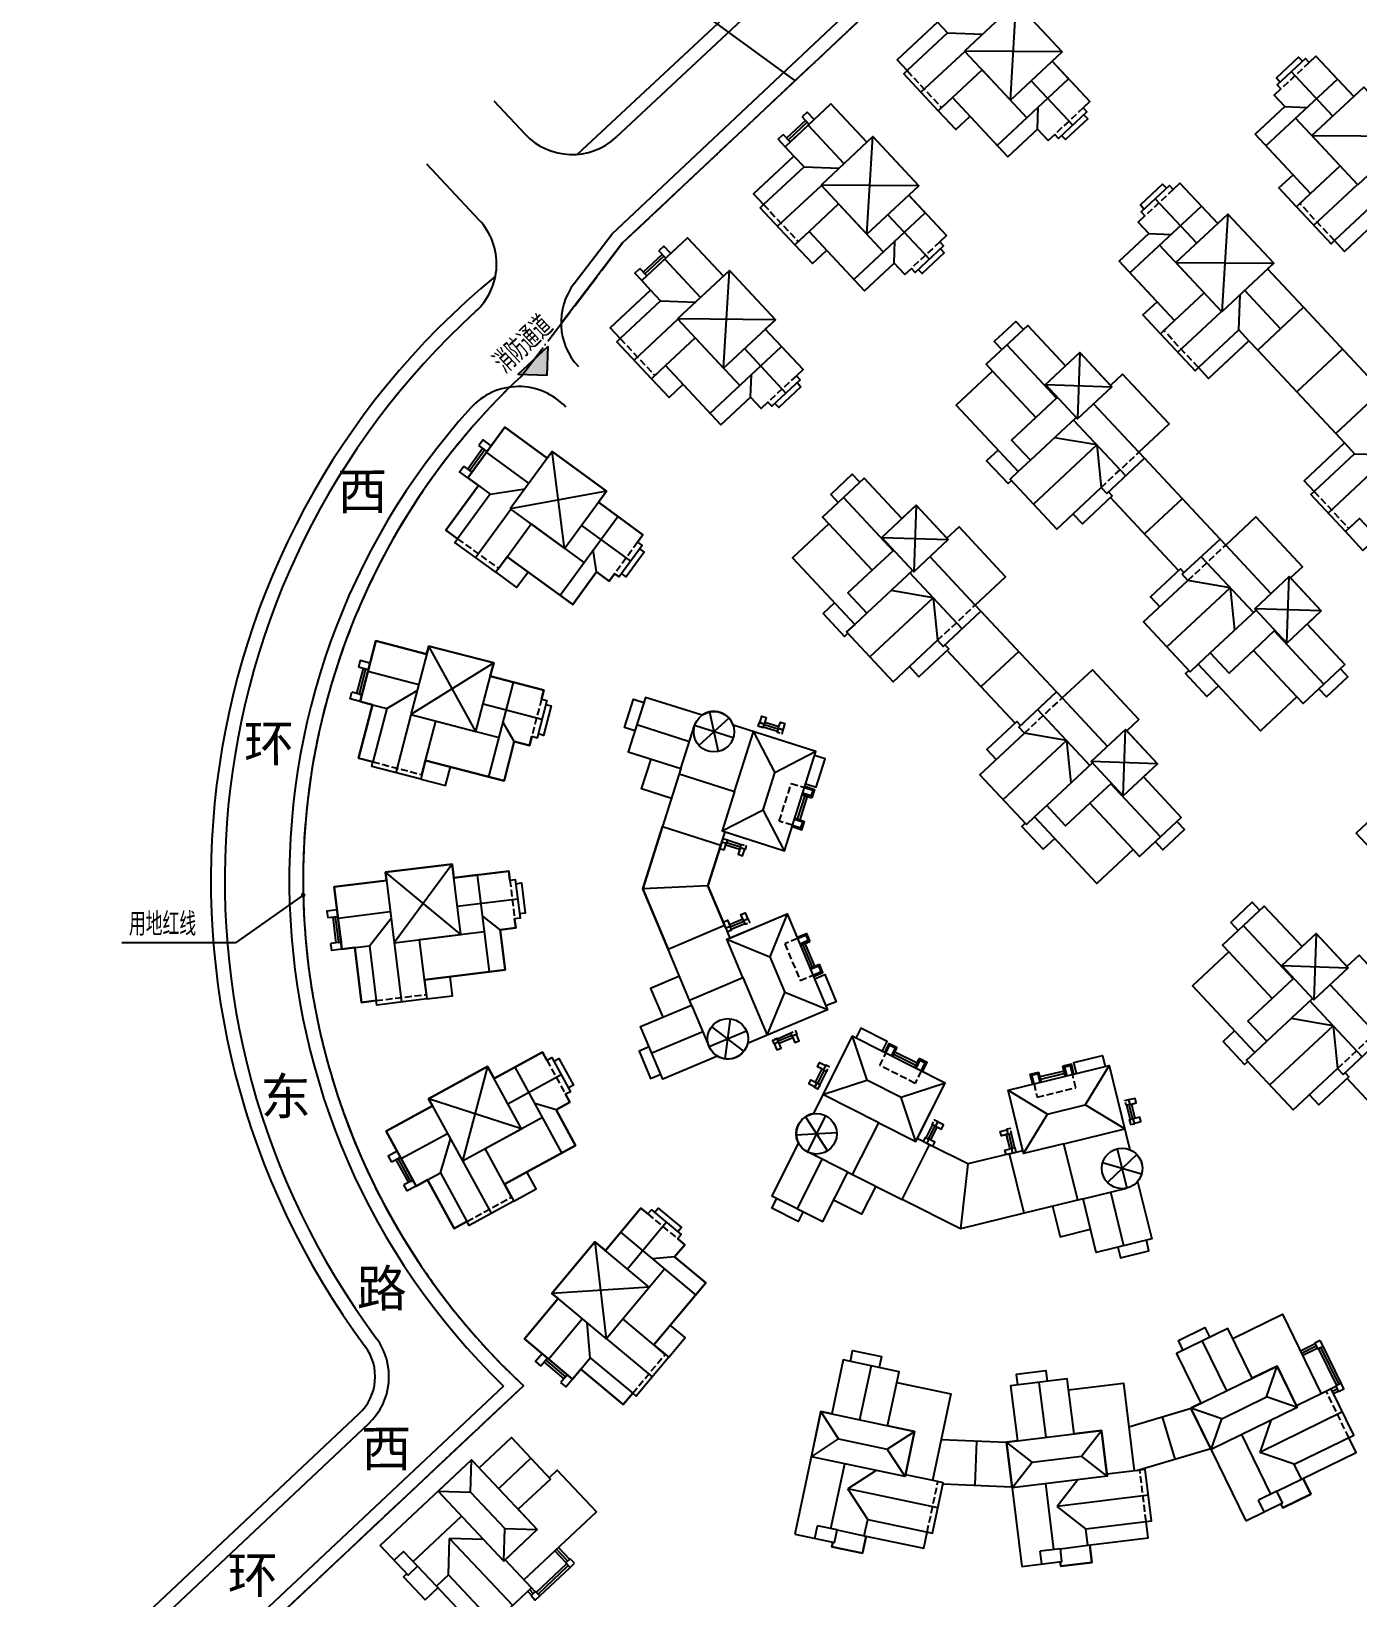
# Model space of a CAD drawing. Extents: x -34815 to 81416, y -425322 to 67478.
# Drawn here: x 1363 to 3148, y -53547 to -51439 of the extents above; entities that cross this region are included whole.
import ezdxf

# ---------------------------------------------------------------- set-up
doc = ezdxf.new("R2010")
doc.units = 0
doc.header["$LTSCALE"] = 1000
doc.header["$MEASUREMENT"] = 0
doc.linetypes.add('DASH', pattern=[0.35, 0.25, -0.1])
doc.linetypes.add('DOTE', pattern=[2.42, 2, -0.2, 0.02, -0.2])
doc.layers.add('WALL', color=2, linetype='Continuous', lineweight=25)
doc.layers.add('坯担层', color=7, linetype='Continuous')
doc.styles.add('_TCH_DIM', font='SIMPLEX', dxfattribs={"bigfont": 'GBCBIG'})
doc.styles.add('宋体', font='', dxfattribs={"width": 0.666667})
doc.styles.get('宋体').set_extended_font_data('SimSun')

# ---------------------------------------------------------------- blocks, each defined once
blk = doc.blocks.new('jhjuuoiuo')
at = {"linetype": 'Continuous'}
blk.add_hatch(color=9, dxfattribs=at).paths.add_polyline_path([(284942, 468445), (281762, 468553), (285050, 471625)])
at = {"color": 9, "linetype": 'Continuous'}
for p, q in [((292428, 494316), (363307, 560537)), ((291992, 483838), (368067, 555407)), ((369120, 554327), (293119, 482833)), ((288240, 492456), (311620, 514300)), ((311771, 500517), (302437, 507297)), ((279167, 498256), (282534, 494653)), ((271860, 491430), (277565, 485324)), ((287872, 478428), (291992, 483838)), ((293119, 482833), (286442, 474077)), ((281762, 468553), (285050, 471625)), ((284942, 468445), (285050, 471625)), ((284942, 468445), (281762, 468553)), ((258461, 412042), (251125, 406834)), ((251125, 406834), (238761, 406834)), ((280205, 358737), (186885, 271013)), ((282367, 358774), (190174, 272057)), ((164555, 261687), (264540, 355743)), ((164271, 259360), (265568, 354650))]:
    blk.add_line(p, q, dxfattribs=at)
at = {"color": 1, "linetype": 'DOTE', "ltscale": 2}
for p, q in [((293119, 482833), (369120, 554327)), ((282064, 468314), (293119, 482833)), ((179160, 261687), (282367, 358774))]:
    blk.add_line(p, q, dxfattribs=at)
at = {"color": 9, "linetype": 'Continuous'}
for centre, radius, start, end in [((287649, 499431), 7000, 223.05418, 313.05417), ((272450, 480545), 7000, 312.37273, 43.05418), ((333443, 413686), 85000, 129.54374, 216.58302), ((293441, 474187), 7000, 142.71232, 223.05417), ((333443, 413686), 83500, 132.37273, 216.58302), ((333431, 413690), 74988, 134.50457, 227.08205), ((281839, 460239), 7000, 43.05417, 137.9494), ((333458, 413679), 76515, 137.9494, 225.89447), ((258461, 412042), 150, 35.37446, 215.37446), ((258461, 412042), 150, 215.37446, 35.37446), ((332916, 413273), 74339, 199.74021, 209.08377), ((260772, 359749), 7000, 313.25, 36.58302), ((260772, 359749), 5500, 313.25, 36.58302)]:
    blk.add_arc(centre, radius, start, end, dxfattribs=at)
at = {"color": 1, "linetype": 'DOTE', "ltscale": 2}
for centre, radius, start, end in [((333308, 413789), 74826, 133.22232, 156.73276), ((333031, 413772), 74579, 156.63627, 180.31177), ((332645, 413560), 74192, 180.15001, 197.61149), ((328612, 411871), 69838, 197.29172, 203.83922), ((333289, 413571), 74804, 203.58197, 227.09894)]:
    blk.add_arc(centre, radius, start, end, dxfattribs=at)
at = {"layer": 'WALL', "color": 5}
for p, q in [((313366, 495709), (311320, 493797)), ((313366, 495709), (312609, 496520)), ((311320, 493797), (310563, 494608)), ((297802, 481167), (297045, 481978)), ((295756, 479256), (294999, 480067)), ((297802, 481167), (295756, 479256)), ((278433, 460205), (277537, 460860)), ((278433, 460205), (276781, 457944)), ((276781, 457944), (275885, 458599)), ((265518, 436492), (264444, 436771)), ((265518, 436492), (264813, 433782)), ((264813, 433782), (263739, 434061)), ((309921, 429786), (308397, 430271)), ((310003, 430043), (308478, 430528)), ((310085, 430300), (308560, 430786)), ((310027, 430119), (310249, 430815)), ((307344, 429767), (309650, 425307)), ((314109, 427613), (309650, 425307)), ((312623, 422944), (313681, 422607)), ((303916, 418999), (308376, 421305)), ((310682, 416845), (308376, 421305)), ((311804, 420371), (312862, 420034)), ((297458, 419481), (295304, 412716)), ((303795, 417464), (302385, 413035)), ((305844, 416979), (304320, 417464)), ((305926, 417236), (304402, 417722)), ((306008, 417494), (304483, 417979)), ((305902, 417160), (305681, 416464)), ((302385, 413035), (295304, 412716)), ((295304, 412716), (298058, 406172)), ((302385, 413035), (304187, 408751)), ((306259, 409242), (305976, 409915)), ((310991, 409985), (309095, 405337)), ((262230, 409691), (261129, 409555)), ((262230, 409691), (262572, 406912)), ((306185, 409417), (304710, 408797)), ((306290, 409169), (304815, 408548)), ((306394, 408920), (304920, 408299)), ((262572, 406912), (261470, 406776)), ((304446, 407232), (309095, 405337)), ((312426, 406575), (313449, 407005)), ((313473, 404086), (314496, 404517)), ((308828, 396816), (310724, 401465)), ((315373, 399570), (310724, 401465)), ((311397, 397029), (309922, 396409)), ((311501, 396780), (310027, 396160)), ((311606, 396531), (310131, 395911)), ((311533, 396707), (311816, 396034)), ((318043, 396711), (319619, 391945)), ((322420, 394509), (322919, 395501)), ((314756, 393160), (314037, 391731)), ((314926, 393074), (314274, 393403)), ((314997, 393038), (314278, 391609)), ((315239, 392917), (314519, 391488)), ((324832, 393296), (325331, 394287)), ((338554, 391739), (338290, 392817)), ((341177, 392382), (340913, 393460)), ((345936, 393548), (343333, 389255)), ((314852, 390369), (319619, 391945)), ((328138, 391633), (323371, 390057)), ((324946, 385290), (323371, 390057)), ((334961, 390859), (339253, 388255)), ((348160, 389305), (348869, 389479)), ((336650, 383963), (339253, 388255)), ((347626, 386652), (343333, 389255)), ((347820, 389222), (348200, 387668)), ((348082, 389286), (348463, 387732)), ((348344, 389350), (348725, 387796)), ((326762, 387119), (326043, 385690)), ((327003, 386998), (326284, 385569)), ((327245, 386876), (326526, 385447)), ((327075, 386962), (327727, 386634)), ((334950, 386069), (334241, 385895)), ((334766, 386023), (335146, 384469)), ((335028, 386088), (335409, 384534)), ((335290, 386152), (335671, 384598)), ((269032, 383559), (268057, 383028)), ((269032, 383559), (270372, 381101)), ((270372, 381101), (269397, 380570)), ((368290, 363299), (366700, 362522)), ((368408, 363057), (366818, 362279)), ((368527, 362814), (366937, 362037)), ((370638, 358793), (368659, 362840)), ((370880, 358911), (368902, 362958)), ((371123, 359030), (369144, 363077)), ((284968, 361762), (284257, 360909)), ((284968, 361762), (287118, 359968)), ((287118, 359968), (286407, 359116)), ((370547, 358682), (370035, 358431)), ((370158, 358180), (370670, 358430)), ((370277, 357937), (370789, 358187)), ((370547, 358682), (370789, 358187)), ((274231, 338223), (274352, 342181)), ((274352, 342181), (281204, 334898)), ((278027, 342069), (274352, 342181)), ((286985, 339553), (285772, 340843)), ((287181, 339738), (285968, 341028)), ((287378, 339923), (286165, 341213)), ((283767, 336348), (287048, 339435)), ((283952, 336151), (287233, 339238)), ((284137, 335955), (287418, 339041)), ((283634, 336401), (283244, 336817)), ((282843, 336440), (283234, 336025)), ((283040, 336625), (283430, 336210)), ((283634, 336401), (283234, 336025))]:
    blk.add_line(p, q, dxfattribs=at)
for points in [[(343115, 497500), (343838, 498175), (339742, 502560), (340838, 503584), (335854, 508918), (335197, 508304), (331305, 512469), (326336, 507826), (327292, 506803), (322908, 502707), (324000, 501538)], [(324000, 501538), (322908, 502707), (327292, 506803), (326336, 507826), (331305, 512469), (335197, 508304), (335854, 508918), (340838, 503584), (339742, 502560), (343838, 498175), (343115, 497500), (343524, 497061), (340441, 494180), (340031, 494619), (339308, 493943), (338147, 495185), (334932, 492181), (328924, 498611), (327390, 497178), (323635, 501197), (324000, 501538)], [(341517, 500660), (339742, 502560), (340838, 503584), (335854, 508918), (335197, 508304), (331305, 512469), (326336, 507826)], [(335211, 498327), (335854, 508918)], [(327292, 506803), (328385, 505634), (324000, 501538)], [(328385, 505634), (332201, 505504)], [(325512, 499187), (330262, 503625)], [(340838, 503584), (330228, 503661)], [(370388, 483088), (371480, 481919), (375864, 486015), (376820, 484992), (381789, 489634), (377898, 493799), (378555, 494414), (373572, 499748), (372476, 498724), (368379, 503108), (367656, 502432), (367246, 502871), (364163, 499990), (364572, 499551), (363849, 498875), (365010, 497633), (361794, 494629), (367802, 488199), (366268, 486765), (370022, 482746), (370388, 483088)], [(366910, 502556), (366494, 503002), (364082, 500749), (364499, 500304)], [(367656, 502432), (368379, 503108), (372476, 498724), (373572, 499748), (378555, 494414), (377898, 493799), (381789, 489634), (376820, 484992), (375864, 486015), (371480, 481919), (370388, 483088)], [(328924, 498611), (332139, 501615), (336986, 496427)], [(333771, 493423), (341517, 500660)], [(337477, 500443), (341982, 495621)], [(362955, 493387), (370701, 500624)], [(370210, 496607), (365705, 501430)], [(370701, 500624), (372476, 498724), (373572, 499748), (378555, 494414), (377898, 493799), (381789, 489634), (376820, 484992)], [(327755, 497519), (328924, 498611), (334932, 492181), (338147, 495185), (339308, 493943), (340031, 494619)], [(366633, 487107), (367802, 488199), (361794, 494629), (365010, 497633), (363849, 498875), (364572, 499551)], [(327550, 482958), (328274, 483634), (324178, 488018), (325274, 489042), (320290, 494377), (319633, 493762), (315741, 497927), (310772, 493285), (311728, 492262), (307344, 488166), (308436, 486997)], [(308436, 486997), (307344, 488166), (311728, 492262), (310772, 493285), (315741, 497927), (319633, 493762), (320290, 494377), (325274, 489042), (324178, 488018), (328274, 483634), (327550, 482958), (327960, 482520), (324876, 479639), (324467, 480077), (323743, 479402), (322583, 480644), (319368, 477640), (313360, 484070), (311826, 482636), (308071, 486655), (308436, 486997)], [(325953, 486119), (324178, 488018), (325274, 489042), (320290, 494377), (319633, 493762), (315741, 497927), (310772, 493285)], [(313914, 496221), (313157, 497032), (312609, 496520)], [(327390, 497178), (329294, 495139), (330829, 496573)], [(338147, 495185), (338229, 497588)], [(343188, 496747), (343604, 496301), (341193, 494049), (340777, 494494)], [(365010, 497633), (367412, 497551)], [(312977, 496125), (310931, 494213)], [(313162, 495928), (311116, 494016), (311320, 493797)], [(313257, 495606), (317148, 491441)], [(367802, 488199), (371017, 491203), (366170, 496391)], [(310772, 493285), (310015, 494096), (310563, 494608)], [(319647, 483786), (320290, 494377)], [(367945, 494491), (378555, 494414)], [(311728, 492262), (312820, 491093), (308436, 486997)], [(312820, 491093), (316637, 490963)], [(366268, 486765), (364363, 488804), (365897, 490238)], [(309948, 484646), (314698, 489083)], [(325274, 489042), (314664, 489120)], [(355627, 469297), (356720, 468128), (361104, 472224), (362060, 471201), (367029, 475844), (363137, 480009), (363795, 480623), (358811, 485957), (357715, 484933), (353619, 489318), (352896, 488642), (352486, 489080), (349402, 486199), (349812, 485761), (349089, 485085), (350249, 483843), (347034, 480839), (353042, 474409), (351507, 472975), (355262, 468956), (355627, 469297)], [(352150, 488766), (351734, 489212), (349322, 486959), (349739, 486513)], [(352896, 488642), (353619, 489318), (357715, 484933), (358811, 485957), (363795, 480623), (363137, 480009), (367029, 475844), (362060, 471201), (361104, 472224), (356720, 468128), (355627, 469297)], [(368145, 484756), (372895, 489193)], [(313360, 484070), (316575, 487074), (321422, 481886)], [(348195, 479597), (355940, 486833)], [(355450, 482817), (350944, 487640)], [(355940, 486833), (357715, 484933), (358811, 485957), (363795, 480623), (363137, 480009), (367029, 475844), (362060, 471201)], [(375864, 486015), (374772, 487184), (370388, 483088)], [(318207, 478882), (325953, 486119)], [(321913, 485902), (326418, 481079)], [(351873, 473316), (353042, 474409), (347034, 480839), (350249, 483843), (349089, 485085), (349812, 485761)], [(358811, 485957), (358168, 475367)], [(311986, 468417), (312710, 469093), (308614, 473477), (309710, 474501), (304726, 479835), (304068, 479221), (300177, 483386), (295208, 478744), (296164, 477721), (291780, 473625), (292872, 472455)], [(292872, 472455), (291780, 473625), (296164, 477721), (295208, 478744), (300177, 483386), (304068, 479221), (304726, 479835), (309710, 474501), (308614, 473477), (312710, 469093), (311986, 468417), (312396, 467979), (309312, 465098), (308903, 465536), (308179, 464860), (307019, 466102), (303804, 463099), (297796, 469529), (296262, 468095), (292507, 472114), (292872, 472455)], [(310389, 471577), (308614, 473477), (309710, 474501), (304726, 479835), (304068, 479221), (300177, 483386), (295208, 478744)], [(312191, 482978), (313360, 484070), (319368, 477640), (322583, 480644), (323743, 479402), (324467, 480077)], [(322583, 480644), (322665, 483046)], [(350249, 483843), (352652, 483761)], [(297413, 481584), (295367, 479672)], [(297597, 481386), (295552, 479475), (295756, 479256)], [(298350, 481679), (297593, 482490), (297045, 481978)], [(311826, 482636), (313730, 480598), (315265, 482031)], [(327624, 482206), (328040, 481760), (325629, 479507), (325213, 479953)], [(353042, 474409), (356257, 477413), (351410, 482601)], [(295208, 478744), (294450, 479555), (294999, 480067)], [(297693, 481065), (301584, 476900)], [(304083, 469244), (304726, 479835)], [(353185, 480701), (363795, 480623)], [(296164, 477721), (297256, 476552), (292872, 472455)], [(297256, 476552), (301073, 476422)], [(351507, 472975), (349603, 475014), (351137, 476447)], [(360012, 473394), (360141, 477210)], [(364544, 473523), (360653, 477688)], [(294384, 470105), (299134, 474542)], [(309710, 474501), (299100, 474579)], [(353385, 470966), (358134, 475403)], [(367029, 475844), (375494, 466783)], [(335193, 457186), (340245, 451778), (345068, 456284), (345682, 455627), (349774, 459450), (349160, 460107), (352448, 463179), (347396, 468587), (346081, 467358), (342736, 470938), (341201, 469505), (337105, 473889), (332575, 469656), (333257, 468925), (329312, 465239), (336070, 458005), (335193, 457186), (340245, 451778)], [(336623, 473438), (335804, 474315), (333465, 472131), (334285, 471254)], [(361104, 472224), (360012, 473394), (355627, 469297)], [(297796, 469529), (301011, 472533), (305858, 467345)], [(302643, 464341), (310389, 471577)], [(306348, 471361), (310854, 466538)], [(334840, 471773), (340233, 466000)], [(362060, 471201), (370525, 462141)], [(371261, 471313), (366292, 466671)], [(296627, 468437), (297796, 469529), (303804, 463099), (307019, 466102), (308179, 464860), (308903, 465536)], [(342736, 470938), (342491, 463730)], [(296262, 468095), (298166, 466057), (299701, 467490)], [(307019, 466102), (307100, 468505)], [(312060, 467665), (312476, 467219), (310065, 464966), (309649, 465412)], [(333257, 468925), (337968, 463884), (335337, 461426), (337385, 459234), (336070, 458005)], [(337968, 463884), (340306, 466068)], [(339009, 467457), (346217, 467212)], [(387303, 451814), (388027, 452490), (383930, 456874), (385027, 457898), (380043, 463232), (379385, 462618), (375494, 466783), (370525, 462141), (371481, 461118), (367097, 457022), (368189, 455852)], [(368189, 455852), (367097, 457022), (371481, 461118), (370525, 462141), (375494, 466783), (379385, 462618), (380043, 463232), (385027, 457898), (383930, 456874), (388027, 452490), (387303, 451814), (387713, 451376), (384629, 448495), (384220, 448933), (383496, 448257), (382336, 449499), (379121, 446496), (373113, 452926), (371578, 451492), (367824, 455511), (368189, 455852)], [(385705, 454974), (383930, 456874), (385027, 457898), (380043, 463232), (379385, 462618), (375494, 466783), (370525, 462141)], [(349160, 460107), (344245, 465368)], [(294753, 450336), (295337, 451135), (290493, 454675), (291378, 455886), (285484, 460193), (284953, 459466), (280350, 462829), (276339, 457338), (277469, 456512), (273929, 451668), (275221, 450724)], [(275221, 450724), (273929, 451668), (277469, 456512), (276339, 457338), (280350, 462829), (284953, 459466), (285484, 460193), (291378, 455886), (290493, 454675), (295337, 451135), (294753, 450336), (295238, 449982), (292748, 446574), (292264, 446928), (291680, 446129), (290307, 447132), (287711, 443579), (280606, 448771), (279367, 447075), (274926, 450320), (275221, 450724)], [(292592, 453141), (290493, 454675), (291378, 455886), (285484, 460193), (284953, 459466), (280350, 462829), (276339, 457338)], [(337385, 459234), (342354, 463876)], [(347728, 457538), (342062, 463603)], [(278875, 460810), (277979, 461465), (277537, 460860)], [(337719, 454482), (344588, 460899)], [(344588, 460899), (340016, 461691)], [(344588, 460899), (345068, 456284)], [(371481, 461118), (372573, 459949), (368189, 455852)], [(277973, 460541), (276321, 458280)], [(278191, 460382), (276539, 458121), (276781, 457944)], [(278344, 460084), (282947, 456721)], [(286835, 449669), (285484, 460193)], [(333879, 460351), (332637, 459190), (334958, 456706), (335323, 457047)], [(357967, 450681), (349774, 459450)], [(372573, 459949), (376389, 459819)], [(276339, 457338), (275442, 457993), (275885, 458599)], [(318867, 456849), (318047, 457726), (315709, 455541), (316528, 454664)], [(369701, 453502), (374451, 457939)], [(277469, 456512), (278761, 455569), (275221, 450724)], [(278761, 455569), (282534, 456156)], [(291378, 455886), (280941, 453976)], [(317437, 440596), (322489, 435189), (327312, 439695), (327926, 439037), (332018, 442860), (331404, 443518), (334692, 446590), (329640, 451997), (328325, 450768), (324979, 454349), (323445, 452915), (319349, 457300), (314818, 453067), (315501, 452336), (311555, 448650), (318314, 441416), (317437, 440596), (322489, 435189)], [(345872, 455804), (346275, 455373), (343023, 452335), (342006, 453424)], [(317084, 455183), (322477, 449411)], [(324979, 454349), (324735, 447141)], [(353472, 447289), (346085, 455196)], [(353870, 455065), (349778, 451242)], [(277146, 448698), (280981, 453946)], [(286339, 444582), (292592, 453141)], [(315501, 452336), (320212, 447294), (317581, 444837), (319629, 442644), (318314, 441416)], [(354718, 436287), (349666, 441695), (354489, 446200), (353875, 446858), (357967, 450681), (358581, 450023), (361869, 453096), (366921, 447688), (365606, 446459), (368951, 442879), (367416, 441445), (371513, 437061), (366982, 432828), (366300, 433559), (362354, 429873), (355595, 437107), (354718, 436287), (349666, 441695)], [(371944, 451834), (373113, 452926), (379121, 446496), (382336, 449499), (383496, 448257), (384220, 448933)], [(280606, 448771), (283202, 452324), (288934, 448135)], [(288664, 452172), (293993, 448278)], [(321253, 450867), (328461, 450622)], [(371578, 451492), (373483, 449454), (375018, 450887)], [(290307, 447132), (289937, 449508)], [(294966, 449610), (295459, 449250), (293512, 446586), (293020, 446946)], [(320212, 447294), (322550, 449479)], [(358581, 450023), (363496, 444762)], [(279662, 447479), (280606, 448771), (287711, 443579), (290307, 447132), (291680, 446129), (292264, 446928)], [(319629, 442644), (324598, 447287)], [(331404, 443518), (326488, 448779)], [(354065, 447036), (353662, 447466), (350410, 444428), (351427, 443340)], [(355921, 448770), (361587, 442705)], [(279367, 447075), (281620, 445429), (282859, 447125)], [(329972, 440949), (324306, 447014)], [(359061, 445408), (354489, 446200)], [(365224, 439397), (365469, 446606)], [(319963, 437893), (326832, 444310)], [(326832, 444310), (322260, 445102)], [(326832, 444310), (327312, 439695)], [(352192, 438991), (359061, 445408)], [(359061, 445408), (359541, 440793)], [(316123, 443761), (314880, 442601), (317201, 440116), (317567, 440458)], [(340210, 434092), (332018, 442860)], [(356910, 438335), (361879, 442978)], [(368951, 442879), (361743, 443124)], [(361589, 438601), (363927, 440786)], [(369247, 434945), (363854, 440717)], [(284324, 433318), (284573, 434276), (278766, 435786), (279144, 437237), (272079, 439074), (271852, 438203), (266336, 439637), (264625, 433056), (265980, 432704), (264470, 426897), (266018, 426494)], [(266018, 426494), (264470, 426897), (265980, 432704), (264625, 433056), (266336, 439637), (271852, 438203), (272079, 439074), (279144, 437237), (278766, 435786), (284573, 434276), (284324, 433318), (284905, 433167), (283843, 429083), (283262, 429234), (283013, 428275), (281368, 428703), (280261, 424445), (271744, 426659), (271216, 424626), (265893, 426010), (266018, 426494)], [(281283, 435131), (278766, 435786), (279144, 437237), (272079, 439074), (271852, 438203), (266336, 439637), (264625, 433056)], [(277206, 429785), (272079, 439074)], [(328116, 439215), (328519, 438784), (325267, 435746), (324250, 436834)], [(265707, 437218), (264632, 437497), (264444, 436771)], [(279144, 437237), (270141, 431622)], [(335716, 430699), (328329, 438606)], [(336114, 438476), (332022, 434653)], [(366300, 433559), (361589, 438601), (358958, 436143), (356910, 438335), (355595, 437107)], [(264966, 436635), (264262, 433925)], [(265227, 436567), (264523, 433857), (264813, 433782)], [(265480, 436347), (270997, 434912)], [(336962, 419698), (331910, 425105), (336733, 429611), (336118, 430269), (340210, 434092), (340825, 433434), (344113, 436506), (349165, 431099), (347850, 429870), (351195, 426290), (349660, 424856), (353756, 420472), (349226, 416239), (348543, 416970), (344597, 413283), (337839, 420517), (336962, 419698), (331910, 425105)], [(357787, 434761), (356544, 433601), (354223, 436085), (354589, 436426)], [(371030, 436611), (371850, 435734), (369511, 433549), (368692, 434426)], [(264625, 433056), (263550, 433335), (263739, 434061)], [(267528, 432301), (270821, 434235)], [(278616, 424872), (281283, 435131)], [(265980, 432704), (267528, 432301), (266018, 426494)], [(277986, 432785), (284374, 431125)], [(284789, 432722), (285380, 432568), (284549, 429374), (283959, 429528)], [(338164, 432180), (343831, 426115)], [(340825, 433434), (345740, 428173)], [(268554, 425318), (270190, 431609)], [(271744, 426659), (272851, 430917), (279723, 429131)], [(281368, 428703), (280150, 430776)], [(336308, 430446), (335906, 430877), (332654, 427839), (333671, 426751)], [(271341, 425110), (271744, 426659), (280261, 424445), (281368, 428703), (283013, 428275), (283262, 429234)], [(334436, 422402), (341305, 428819)], [(341305, 428819), (336733, 429611)], [(341305, 428819), (341785, 424204)], [(347468, 422808), (347713, 430016)], [(378612, 410713), (383664, 405305), (388487, 409811), (389101, 409154), (393193, 412977), (392579, 413634), (395867, 416706), (390815, 422114), (389500, 420885), (386155, 424465), (384620, 423032), (380524, 427416), (375994, 423183), (376676, 422452), (372731, 418766), (379489, 411532), (378612, 410713), (383664, 405305)], [(271216, 424626), (273916, 423924), (274444, 425957)], [(339154, 421746), (344123, 426388)], [(351195, 426290), (343986, 426535)], [(312866, 423706), (313780, 423415), (313583, 422796), (312669, 423087)], [(312911, 423849), (313969, 423512), (313681, 422607)], [(343833, 422012), (346171, 424196)], [(351491, 418355), (346098, 424128)], [(312623, 422944), (312909, 422853), (312090, 420280), (311804, 420371)], [(313166, 422771), (312347, 420198)], [(348543, 416970), (343833, 422012), (341202, 419554), (339154, 421746), (337839, 420517)], [(311516, 419466), (312574, 419129), (312862, 420034)], [(311561, 419609), (312476, 419318), (312673, 419937), (311759, 420228)], [(298058, 406172), (295305, 412716), (297458, 419481)], [(340030, 418172), (338788, 417011), (336467, 419496), (336832, 419837)], [(353274, 420021), (354093, 419144), (351755, 416960), (350936, 417837)], [(304187, 408751), (302385, 413035), (303795, 417464)], [(277390, 414224), (274810, 413907), (274627, 415396), (267381, 414505), (267491, 413612), (261834, 412917), (262664, 406167)], [(280886, 413657), (280765, 414639), (274810, 413907), (274627, 415396), (267381, 414505), (267491, 413612), (261834, 412917), (262664, 406167), (264053, 406338), (264785, 400383), (266373, 400578)], [(266373, 400578), (264785, 400383), (264053, 406338), (262664, 406167), (261834, 412917), (267491, 413612), (267381, 414505), (274627, 415396), (274810, 413907), (280765, 414639), (280886, 413657), (281481, 413730), (281996, 409541), (281401, 409468), (281522, 408486), (279834, 408278), (280371, 403911), (271637, 402837), (271893, 400753), (266434, 400082), (266373, 400578)], [(274627, 415396), (268321, 406863)], [(275566, 407754), (267381, 414505)], [(278684, 403704), (277390, 414224)], [(281538, 413273), (282143, 413348), (282546, 410072), (281940, 409998)], [(275188, 410830), (281739, 411636)], [(302385, 413035), (295305, 412716)], [(262139, 410435), (261037, 410300), (261129, 409555)], [(262249, 409542), (267906, 410237)], [(360856, 394123), (365908, 388716), (370731, 393222), (371345, 392564), (375437, 396387), (374823, 397045), (378111, 400117), (373059, 405524), (371744, 404295), (368399, 407876), (366864, 406442), (362768, 410826), (358238, 406594), (358920, 405863), (354974, 402177), (361733, 394943), (360856, 394123), (365908, 388716)], [(362286, 410376), (361466, 411253), (359128, 409068), (359947, 408191)], [(261665, 409621), (262006, 406842)], [(261933, 409654), (262274, 406875), (262572, 406912)], [(265641, 406533), (267992, 409543)], [(271832, 401249), (271637, 402837), (280371, 403911), (279834, 408278), (281522, 408486), (281401, 409468)], [(279834, 408278), (277940, 409758)], [(360503, 408710), (365896, 402938)], [(262664, 406167), (261562, 406032), (261470, 406776)], [(264053, 406338), (265641, 406533), (266373, 400578)], [(269164, 400418), (268371, 406869)], [(271637, 402837), (271100, 407204), (278147, 408071)], [(312057, 407451), (313080, 407881), (313449, 407005)], [(312115, 407312), (313000, 407685), (313252, 407086), (312367, 406713)], [(313473, 404086), (313749, 404203), (312702, 406691), (312426, 406575)], [(313998, 404307), (312951, 406796)], [(368399, 407876), (368154, 400667)], [(358920, 405863), (363631, 400821), (361000, 398363), (363048, 396171), (361733, 394943)], [(271893, 400753), (274662, 401093), (274406, 403178)], [(313783, 403349), (314668, 403721), (314416, 404320), (313531, 403948)], [(313841, 403211), (314864, 403641), (314496, 404517)], [(364672, 404394), (371880, 404149)], [(363631, 400821), (365969, 403006)], [(374823, 397045), (369907, 402306)], [(363048, 396171), (368017, 400814)], [(373391, 394476), (367725, 400541)], [(370251, 397837), (365679, 398629)], [(359542, 397288), (358299, 396128), (360621, 393643), (360986, 393984)], [(363382, 391420), (370251, 397837)], [(370251, 397837), (370731, 393222)], [(284920, 394109), (284447, 394979), (279178, 392107), (278460, 393424), (272051, 389931), (272481, 389141), (267476, 386413), (270730, 380442), (271960, 381112), (274831, 375844), (276236, 376610)], [(276236, 376610), (274831, 375844), (271960, 381112), (270730, 380442), (267476, 386413), (272481, 389141), (272051, 389931), (278460, 393424), (279178, 392107), (284447, 394979), (284920, 394109), (285447, 394397), (287467, 390691), (286940, 390404), (287414, 389535), (285921, 388721), (288027, 384858), (280300, 380646), (281305, 378803), (276475, 376171), (276236, 376610)], [(321572, 394936), (322071, 395928), (322919, 395501)], [(321706, 394869), (322137, 395726), (322718, 395434), (322286, 394577)], [(322420, 394509), (322555, 394777), (324967, 393564), (324832, 393296)], [(322677, 395018), (325089, 393805)], [(281461, 393352), (279178, 392107), (278460, 393424), (272051, 389931), (272481, 389141), (267476, 386413), (270730, 380442)], [(278460, 393424), (275735, 383170)], [(286534, 384044), (281461, 393352)], [(285667, 393993), (286203, 394285), (287782, 391387), (287247, 391095)], [(325547, 392936), (325978, 393794), (325398, 394086), (324966, 393228)], [(325681, 392869), (326180, 393860), (325331, 394287)], [(337632, 391513), (337368, 392591), (338290, 392817)], [(341041, 392935), (338419, 392293)], [(342100, 392608), (341835, 393686), (340913, 393460)], [(341954, 392572), (341725, 393504), (341094, 393350), (341323, 392417)], [(280662, 389385), (286457, 392544)], [(337777, 391549), (337549, 392481), (338180, 392636), (338409, 391703)], [(341177, 392382), (341105, 392673), (338483, 392031), (338554, 391739)], [(371535, 392742), (371938, 392311), (368686, 389273), (367669, 390361)], [(379135, 384226), (371748, 392133)], [(282145, 386663), (272051, 389931)], [(281065, 379242), (280300, 380646), (288027, 384858), (285921, 388721), (287414, 389535), (286940, 390404)], [(280300, 380646), (278194, 384510), (284428, 387908)], [(285921, 388721), (283615, 389400)], [(269103, 383428), (274108, 386155)], [(273365, 381878), (274443, 385541)], [(335110, 383946), (330596, 382840), (326444, 384929)], [(268673, 384218), (267698, 383687), (268057, 383028)], [(268531, 383287), (269871, 380828)], [(268768, 383416), (270108, 380957), (270372, 381101)], [(278890, 377487), (275779, 383194)], [(330596, 382840), (329797, 375797)], [(271960, 381112), (273365, 381878), (276236, 376610)], [(281305, 378803), (283754, 380138), (282749, 381982)], [(270730, 380442), (269756, 379911), (269397, 380570)], [(295862, 377416), (295102, 378050), (291259, 373443), (290107, 374403), (285432, 368797), (286123, 368221), (282472, 363843), (287694, 359488), (288591, 360563), (293199, 356720), (294223, 357949)], [(294223, 357949), (293199, 356720), (288591, 360563), (287694, 359488), (282472, 363843), (286123, 368221), (285432, 368797), (290107, 374403), (291259, 373443), (295102, 378050), (295862, 377416), (296247, 377877), (299487, 375174), (299103, 374714), (299863, 374079), (298775, 372774), (302154, 369956), (296517, 363198), (298130, 361853), (294607, 357629), (294223, 357949)], [(296600, 377583), (296990, 378051), (299525, 375937), (299134, 375469)], [(336692, 377487), (329797, 375797), (323455, 378988)], [(293640, 371457), (297867, 376526)], [(292924, 375439), (291259, 373443), (290107, 374403), (285432, 368797), (286123, 368221), (282472, 363843), (287694, 359488)], [(290107, 374403), (291345, 363865)], [(301065, 368650), (292924, 375439)], [(297746, 362173), (296517, 363198), (302154, 369956), (298775, 372774), (299863, 374079), (299103, 374714)], [(298775, 372774), (296380, 372557)], [(296517, 363198), (293138, 366016), (297686, 371468)], [(296020, 369472), (285432, 368797)], [(285083, 361666), (288734, 366043)], [(359350, 363894), (364741, 366529), (368957, 357904)], [(289616, 361792), (289271, 365595)], [(298130, 361853), (299917, 363995), (298304, 365340)], [(360783, 344113), (364736, 346046), (364121, 347303), (366816, 348621), (366026, 350238), (372494, 353400), (370035, 358431), (369029, 357939), (366262, 356587), (364154, 360899), (361458, 359582), (358823, 364972), (353253, 362249), (355888, 356859), (354810, 356332), (360783, 344113)], [(353972, 362600), (353445, 363678), (356320, 365084), (356847, 364006)], [(284392, 362242), (283681, 361390), (284257, 360909)], [(296369, 359741), (291377, 363904)], [(317845, 361412), (318093, 362586), (321224, 361924), (320975, 360750)], [(356038, 363610), (358673, 358220)], [(284603, 361324), (286753, 359531)], [(284776, 361531), (286926, 359738), (287118, 359968)], [(288591, 360563), (289616, 361792), (294223, 357949)], [(311830, 342651), (316135, 341740), (316424, 343110), (319359, 342489), (319732, 344250), (326776, 342759), (327936, 348238), (326840, 348469), (323827, 349107), (324820, 353803), (321885, 354424), (323128, 360294), (317062, 361578), (315820, 355708), (314646, 355956), (311830, 342651)], [(320095, 360936), (318853, 355066)], [(366350, 356407), (363006, 357555), (364154, 360899)], [(287694, 359488), (286983, 358636), (286407, 359116)], [(322879, 359120), (328749, 357878), (326762, 348486)], [(336446, 339146), (340813, 339686), (340641, 341076), (343618, 341444), (343397, 343230), (350543, 344114), (349856, 349672), (348744, 349534), (345687, 349156), (345098, 353920), (342121, 353552), (341384, 359506), (335231, 358745), (335968, 352791), (334777, 352643), (336446, 339146)], [(336025, 358844), (335878, 360034), (339054, 360427), (339201, 359236)], [(338308, 359126), (339044, 353171)], [(341532, 358315), (347486, 359052), (348665, 349525)], [(358154, 355184), (363006, 357555)], [(313610, 351065), (316574, 352993), (314646, 355956)], [(348072, 354312), (354818, 356317)], [(357006, 351840), (358154, 355184), (354810, 356332)], [(371265, 355916), (362281, 351524)], [(323785, 348911), (321857, 351875), (324820, 353803)], [(345712, 348958), (342924, 351132), (345098, 353920)], [(353104, 350800), (351737, 355401)], [(363475, 355002), (362281, 351524)], [(281806, 345350), (283862, 343165), (280366, 339876), (283244, 336817), (279165, 332979), (274231, 338223), (272920, 336990), (270865, 339175), (269845, 338216), (266830, 341420), (276736, 350739), (277558, 349865), (281054, 353154), (285302, 348639), (281806, 345350)], [(316574, 352993), (321857, 351875)], [(327702, 352929), (334779, 352627)], [(331544, 352765), (331339, 347969)], [(335390, 347681), (337565, 350469), (334777, 352643)], [(363492, 346996), (360330, 353465)], [(366816, 348621), (372746, 351520), (371955, 353137)], [(273094, 347313), (276628, 347205), (276736, 350739)], [(283178, 350897), (279682, 347607)], [(337565, 350469), (342924, 351132)], [(348919, 349556), (356955, 351944)], [(366026, 350238), (362281, 351524)], [(282421, 337691), (290288, 345091), (286039, 349607), (285165, 348784)], [(315740, 343255), (317230, 350299)], [(320654, 349574), (317573, 347569)], [(367005, 348713), (367839, 347006), (364785, 345513), (364565, 345962)], [(364565, 345962), (364785, 345513), (367839, 347006), (367005, 348713)], [(276628, 347205), (280328, 343272)], [(327356, 345498), (317573, 347569)], [(319732, 344250), (317573, 347569)], [(327910, 348116), (335376, 347797)], [(339946, 340990), (339062, 348135)], [(342536, 348565), (340275, 345666)], [(364121, 347303), (362145, 346337)], [(350199, 346893), (340275, 345666)], [(343397, 343230), (340275, 345666)], [(362760, 345080), (362145, 346337)], [(270385, 339685), (275629, 344618)], [(313982, 342195), (314272, 343565)], [(316424, 343110), (314272, 343565)], [(343618, 341444), (350168, 342254), (349947, 344041)], [(280220, 339739), (280328, 343272), (283862, 343165)], [(319565, 342445), (319172, 340586), (315845, 341290), (315949, 341779)], [(315949, 341779), (315845, 341290), (319172, 340586), (319565, 342445)], [(319359, 342489), (325816, 341122), (326189, 342883)], [(268338, 339818), (269357, 340777), (270865, 339175)], [(340641, 341076), (338458, 340806)], [(338630, 339416), (338458, 340806)], [(343827, 341470), (344060, 339584), (340686, 339167), (340624, 339663)], [(340624, 339663), (340686, 339167), (344060, 339584), (343827, 341470)], [(269715, 338354), (269351, 338011), (271681, 335535), (273064, 336837)], [(278754, 333416), (277443, 332183), (272920, 336990)]]:
    blk.add_lwpolyline(points, dxfattribs=at)
for points in [[(330228, 503661), (335211, 498327), (340838, 503584), (335854, 508918)], [(372929, 489157), (367945, 494491), (373572, 499748), (378555, 494414)], [(314664, 489120), (319647, 483786), (325274, 489042), (320290, 494377)], [(358168, 475367), (353185, 480701), (358811, 485957), (363795, 480623)], [(299100, 474579), (304083, 469244), (309710, 474501), (304726, 479835)], [(342736, 470938), (346217, 467212), (342491, 463730), (339009, 467457)], [(280941, 453976), (286835, 449669), (291378, 455886), (285484, 460193)], [(324979, 454349), (328461, 450622), (324735, 447141), (321253, 450867)], [(368951, 442879), (365469, 446606), (361743, 443124), (365224, 439397)], [(270141, 431622), (277206, 429785), (279144, 437237), (272079, 439074)], [(308132, 431090), (308248, 431452), (308724, 431300), (308503, 430605), (308026, 430756)], [(310133, 430453), (310249, 430815), (310725, 430663), (310504, 429968), (310027, 430119)], [(351195, 426290), (347713, 430016), (343986, 426535), (347468, 422808)], [(303795, 417464), (303679, 417101), (304156, 416950), (304377, 417645), (303901, 417797)], [(305796, 416827), (305681, 416464), (306157, 416313), (306378, 417008), (305902, 417160)], [(268321, 406863), (275566, 407754), (274627, 415396), (267381, 414505)], [(306123, 409565), (305976, 409915), (306436, 410109), (306720, 409436), (306259, 409242)], [(304187, 408751), (304040, 409101), (304501, 409295), (304784, 408622), (304323, 408428)], [(368399, 407876), (371880, 404149), (368154, 400667), (364672, 404394)], [(311668, 396384), (311816, 396034), (312276, 396228), (311993, 396900), (311533, 396707)], [(309733, 395570), (309880, 395219), (310341, 395413), (310058, 396086), (309597, 395892)], [(275735, 383170), (282145, 386663), (278460, 393424), (272051, 389931)], [(314613, 393232), (314274, 393403), (314499, 393849), (315151, 393521), (314926, 393074)], [(313669, 391356), (313330, 391527), (313555, 391973), (314207, 391645), (313982, 391198)], [(348499, 389388), (348869, 389479), (348750, 389964), (348041, 389791), (348160, 389305)], [(348999, 387349), (349368, 387439), (349249, 387925), (348540, 387751), (348659, 387265)], [(327388, 386805), (327727, 386634), (327952, 387080), (327300, 387409), (327075, 386962)], [(334610, 385985), (334241, 385895), (334122, 386381), (334831, 386554), (334950, 386069)], [(326444, 384929), (326783, 384758), (327008, 385205), (326356, 385533), (326131, 385086)], [(335110, 383946), (334741, 383855), (334622, 384341), (335331, 384515), (335450, 384029)], [(291345, 363865), (296020, 369472), (290107, 374403), (285432, 368797)], [(368850, 363679), (368248, 363385), (368542, 362783), (369144, 363077)], [(354810, 356332), (364154, 360899), (366350, 356407), (357006, 351840)], [(371123, 359030), (370521, 358735), (370815, 358134), (371417, 358428)], [(314646, 355956), (324820, 353803), (323785, 348911), (313610, 351065)], [(334777, 352643), (345098, 353920), (345712, 348958), (335390, 347681)], [(276736, 350739), (283862, 343165), (280220, 339739), (273094, 347313)], [(287906, 339501), (287447, 339989), (286959, 339529), (287418, 339041)], [(284137, 335955), (283678, 336443), (283190, 335983), (283649, 335495)]]:
    blk.add_lwpolyline(points, close=True, dxfattribs=at)
at = {"layer": 'WALL', "color": 5, "linetype": 'DASH', "ltscale": 3}
for points in [[(367656, 502432), (364572, 499551)], [(324000, 501538), (327755, 497519)], [(343115, 497500), (340031, 494619)], [(352896, 488642), (349812, 485761)], [(308436, 486997), (312191, 482978)], [(370388, 483088), (366633, 487107)], [(327550, 482958), (324467, 480077)], [(355627, 469297), (351873, 473316)], [(292872, 472455), (296627, 468437)], [(311986, 468417), (308903, 465536)], [(345068, 456284), (349160, 460107)], [(368189, 455852), (371944, 451834)], [(275221, 450724), (279662, 447479)], [(294753, 450336), (292264, 446928)], [(354489, 446200), (358581, 450023)], [(327312, 439695), (331404, 443518)], [(284324, 433318), (283262, 429234)], [(336733, 429611), (340825, 433434)], [(266018, 426494), (271341, 425110)], [(311561, 419609), (310132, 420064), (311436, 424161), (312866, 423706)], [(280886, 413657), (281401, 409468)], [(312115, 407312), (310733, 406731), (312400, 402767), (313783, 403349)], [(266373, 400578), (271832, 401249)], [(370731, 393222), (374823, 397045)], [(325547, 392936), (324873, 391596), (321032, 393529), (321706, 394869)], [(284920, 394109), (286940, 390404)], [(337777, 391549), (338134, 390092), (342311, 391115), (341954, 392572)], [(276236, 376610), (281065, 379242)], [(295862, 377416), (299103, 374714)], [(294223, 357949), (297746, 362173)], [(371955, 353137), (369496, 358168)], [(349947, 344041), (349260, 349598)], [(326189, 342883), (327349, 348362)]]:
    blk.add_lwpolyline(points, dxfattribs=at)
at = {"layer": 'WALL', "color": 5, "flags": 128}
for points in [[(294471, 429877), (293327, 430241), (294298, 433290), (295441, 432926)], [(294683, 430544), (300400, 428724)], [(299460, 425770), (300946, 430439)], [(305139, 429104), (300946, 430439)], [(304669, 431253), (301417, 428290)], [(302572, 431921), (303513, 427622)], [(307905, 430375), (307857, 430390), (307979, 430771), (308503, 430605), (308381, 430223), (308095, 430314)], [(307905, 430375), (308381, 430223), (308503, 430605), (308026, 430756)], [(305281, 423287), (307344, 429767)], [(310382, 429586), (310430, 429571), (310551, 429952), (310027, 430119), (309906, 429738), (310192, 429647)], [(313000, 424127), (314143, 423763), (315114, 426812), (313970, 427176)], [(298429, 422530), (295189, 423561), (296220, 426801)], [(308376, 421305), (309650, 425307)], [(304022, 418178), (304499, 418027), (304377, 417645), (303901, 417797)], [(306500, 417390), (306547, 417374), (306426, 416993), (305902, 417160), (306023, 417541), (306309, 417450)], [(304478, 408059), (304939, 408253), (304784, 408622), (304323, 408428)], [(306875, 409067), (306921, 409087), (306766, 409456), (306259, 409242), (306414, 408874), (306690, 408990)], [(309095, 405337), (310724, 401465)], [(299299, 403222), (296165, 401904), (297483, 398770)], [(306191, 403084), (308828, 396816)], [(313954, 402942), (315060, 403408), (316301, 400458), (315195, 399993)], [(300617, 400088), (302517, 395572)], [(304270, 394242), (304820, 398608)], [(296289, 394904), (301819, 397231)], [(306573, 397278), (302517, 395572)], [(306298, 395095), (302792, 397754)], [(309442, 396261), (309396, 396241), (309551, 395873), (310058, 396086), (309903, 396455), (309626, 396338)], [(309442, 396261), (309903, 396455), (310058, 396086), (309597, 395892)], [(311838, 397269), (311884, 397288), (312039, 396920), (311533, 396707), (311377, 397075), (311654, 397192)], [(321312, 395067), (321851, 396139), (318992, 397577), (318453, 396505)], [(296017, 395549), (294911, 395084), (296152, 392134), (297258, 392600)], [(342382, 392677), (342097, 393843), (345205, 394604), (345490, 393439)], [(315508, 393341), (315530, 393386), (315173, 393566), (314926, 393074), (315283, 392895), (315418, 393163)], [(314339, 391019), (314317, 390974), (313960, 391154), (314207, 391645), (314564, 391465), (314429, 391197)], [(314339, 391019), (314564, 391465), (314207, 391645), (313982, 391198)], [(323371, 390057), (319619, 391945)], [(320927, 387313), (314852, 390369)], [(347652, 389695), (347640, 389744), (348029, 389839), (348160, 389305), (347771, 389210), (347700, 389501)], [(312963, 387961), (315378, 384283)], [(315159, 388087), (313182, 384157)], [(339253, 388255), (343333, 389255)], [(348271, 387170), (348152, 387656), (348540, 387751), (348659, 387265)], [(348271, 387170), (348283, 387122), (348671, 387217), (348540, 387751), (348152, 387656), (348223, 387364)], [(311974, 385996), (316367, 386248)], [(326942, 387588), (326965, 387633), (327322, 387453), (327075, 386962), (326718, 387142), (326852, 387410)], [(335220, 386649), (335208, 386698), (334819, 386603), (334950, 386069), (335339, 386164), (335267, 386455)], [(341021, 385034), (347626, 386652)], [(325774, 385266), (325998, 385712), (326356, 385533), (326131, 385086)], [(335838, 384124), (335719, 384610), (335331, 384515), (335450, 384029)], [(346815, 384497), (347862, 380223)], [(312093, 377988), (314790, 383348)], [(317559, 381955), (313182, 384157)], [(349451, 381745), (345226, 382975)], [(348927, 383882), (345750, 380838)], [(320596, 380426), (319068, 377389), (316031, 378917)], [(343103, 379057), (347862, 380223)], [(347542, 373967), (346114, 379795)], [(312718, 377673), (312179, 376601), (309321, 378040), (309860, 379112)], [(339801, 378248), (340610, 374946), (343912, 375755)], [(346862, 373801), (347147, 372635), (350255, 373397), (349970, 374562)]]:
    blk.add_lwpolyline(points, dxfattribs=at)
at = {"layer": 'WALL', "color": 5}
for points in [[(314109, 427613), (305128, 430472, 0.2771533), (303405, 431942, 0.2016051), (301746, 431549), (295623, 433498), (293743, 427590), (299460, 425770), (297458, 419481), (303795, 417464), (304250, 418893), (310682, 416845), (314109, 427613)], [(299278, 425198), (305281, 423287), (303916, 418999), (310682, 416845), (314109, 427613), (305128, 430472, 0.5070926), (301746, 431549), (295623, 433498), (293743, 427590), (299460, 425770), (299278, 425198)], [(295623, 433498), (293743, 427590), (299460, 425770), (297458, 419481), (303795, 417464), (304250, 418893), (310682, 416845), (314109, 427613), (305128, 430472, 0.5070926), (301746, 431549), (295623, 433498)], [(315373, 399570), (306685, 395915, -0.2771533), (305101, 394296, -0.2016051), (303413, 394538), (297491, 392047), (295086, 397762), (300617, 400088), (298058, 406172), (304187, 408751), (304769, 407368), (310991, 409986), (315373, 399570)], [(300384, 400641), (306191, 403084), (304446, 407232), (310991, 409985), (315373, 399570), (306685, 395915, -0.5070926), (303413, 394538), (297491, 392047), (295086, 397762), (300617, 400088), (300384, 400641)], [(297491, 392047), (295086, 397762), (300617, 400088), (298058, 406172), (304187, 408751), (304769, 407368), (310991, 409985), (315373, 399570), (306685, 395915, -0.5070926), (303413, 394538), (297491, 392047)], [(318095, 381685), (320927, 387313), (324946, 385290), (328138, 391633), (318043, 396711), (313807, 388292, 0.5070926), (312212, 385121), (309324, 379381), (314862, 376595), (317559, 381955), (318095, 381685)], [(309324, 379381), (314862, 376595), (317559, 381955), (323455, 378988), (326444, 384929), (325104, 385603), (328138, 391633), (318043, 396711), (313807, 388292, 0.5070926), (312212, 385121), (309324, 379381)], [(342520, 378914), (341021, 385034), (336650, 383963), (334961, 390859), (345936, 393548), (348179, 384393, -0.5070926), (349024, 380946), (350553, 374705), (344531, 373230), (343103, 379057), (342520, 378914)], [(350553, 374705), (344531, 373230), (343103, 379057), (336692, 377487), (335110, 383946), (336567, 384303), (334961, 390859), (345936, 393548), (348179, 384393, -0.5070926), (349024, 380946), (350553, 374705)]]:
    blk.add_lwpolyline(points, format="xyb", dxfattribs=at)
for points in [[(293743, 427590), (299460, 425770), (297458, 419481), (303795, 417464), (304250, 418893), (310682, 416845), (314109, 427613), (305128, 430472, 0.5070926), (301746, 431549), (295623, 433498)], [(295086, 397762), (300617, 400088), (298058, 406172), (304187, 408751), (304769, 407368), (310991, 409985), (315373, 399570), (306685, 395915, -0.5070926), (303413, 394538), (297491, 392047)], [(314862, 376595), (317559, 381955), (323455, 378988), (326444, 384929), (325104, 385603), (328138, 391633), (318043, 396711), (313807, 388292, 0.5070926), (312212, 385121), (309324, 379381)], [(344531, 373230), (343103, 379057), (336692, 377487), (335110, 383946), (336567, 384303), (334961, 390859), (345936, 393548), (348179, 384393, -0.5070926), (349024, 380946), (350553, 374705)]]:
    blk.add_lwpolyline(points, format="xyb", close=True, dxfattribs=at)
for centre in [(303043, 429772), (304545, 396425), (314171, 386122), (347339, 382360)]:
    blk.add_circle(centre, 2200, dxfattribs=at)
at = {"color": 9, "linetype": 'Continuous'}
for s, height, rotation, style, p in [('消防通道', 2531.9, 43.05417, '_TCH_DIM', (280510, 468461)), ('西', 3987, 0.24165, '宋体', (262160, 453898)), ('环', 3987, 0.24165, '宋体', (252034, 426514)), ('东', 3987, 0.24165, '宋体', (253850, 388185)), ('路', 3987, 0.24165, '宋体', (264272, 367337)), ('西', 3987, 0.24165, '宋体', (264772, 349975)), ('环', 3987, 0.24165, '宋体', (250271, 336235))]:
    blk.add_text(s, height=height, rotation=rotation, dxfattribs=dict(at, style=style)).set_placement(p)
at = {"color": 9, "linetype": 'Continuous', "style": '_TCH_DIM'}
blk.add_text('用地红线', height=2531.9, dxfattribs=at).set_placement((239548, 407621))
blk = doc.blocks.new('区位图')
at = {"xscale": 0.01549518806859851, "yscale": 0.01549518806859851, "zscale": 0.01549518806859851}
blk.add_blockref('jhjuuoiuo', (158999.1, -172258.5), dxfattribs=at)

msp = doc.modelspace()

# ---------------------------------------------------------------- block references
at = {"layer": '坯担层', "xscale": 0.7999999999883585, "yscale": 0.7999999999883585, "zscale": 0.7999999999883585}
msp.add_blockref('区位图', (-128674.1, 80097.9), dxfattribs=at)

doc.saveas('drawing.dxf')
